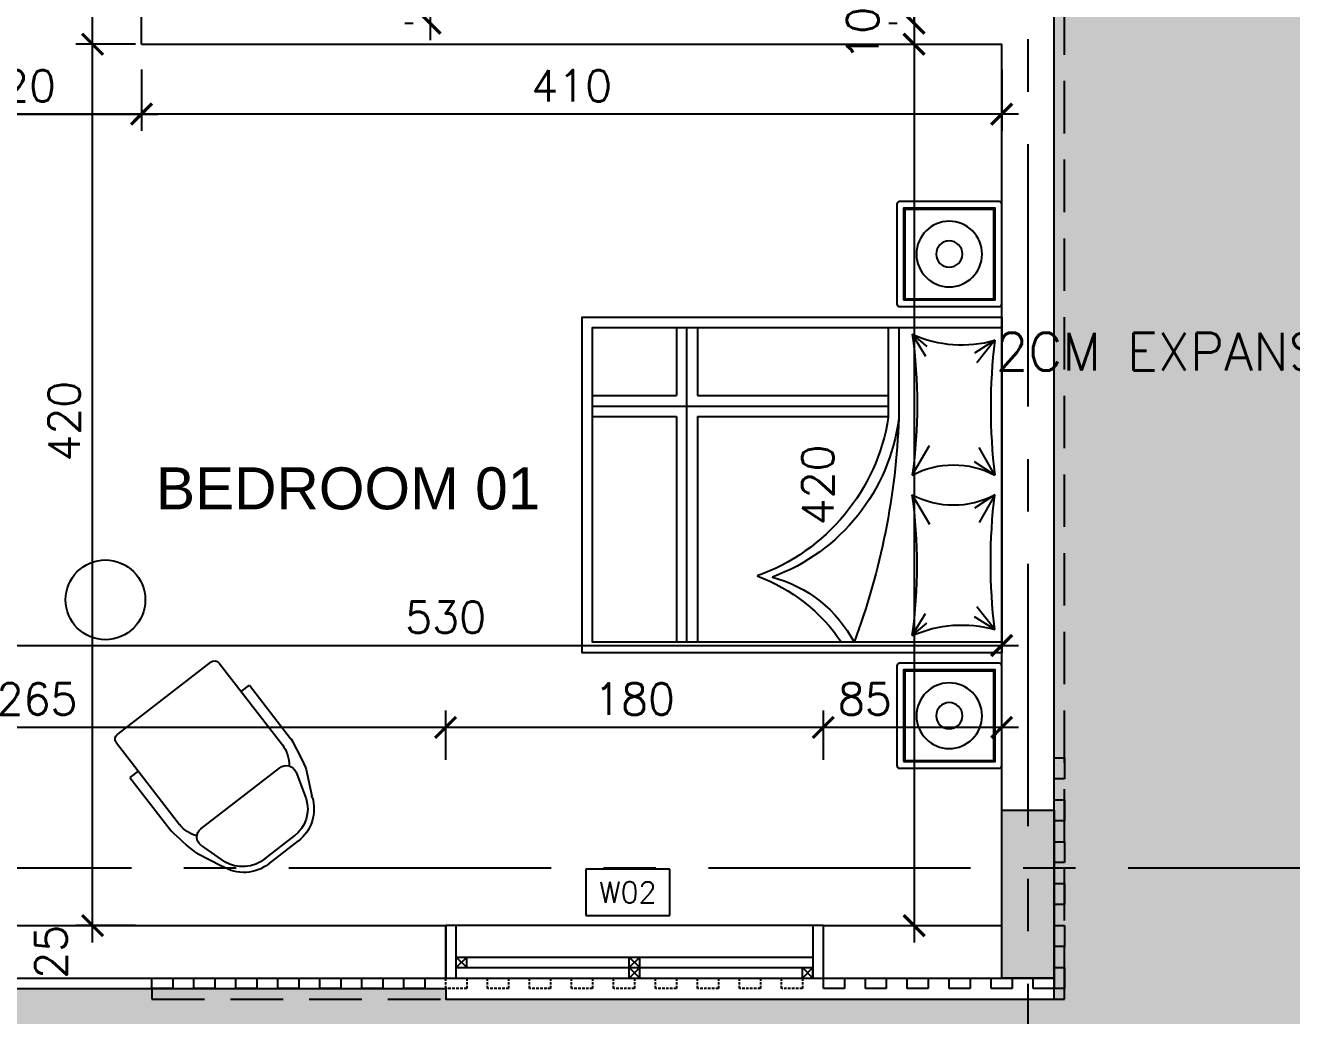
# Model space of a CAD drawing. Header units: centimetres. Extents: x -3744 to 3813, y -6963 to 3597.
# Drawn here: x -790 to -187, y 780 to 1252 of the extents above; entities that cross this region are included whole.
import ezdxf
from ezdxf import colors
from ezdxf.entities.mleader import LeaderData, LeaderLine
from ezdxf.math import Vec2, Vec3

# ---------------------------------------------------------------- set-up
doc = ezdxf.new("R2010")
doc.units = ezdxf.units.CM
doc.header["$LTSCALE"] = 100
doc.header["$MEASUREMENT"] = 0
for name, pattern in [('A0-01 FLOOR PLANS$0$HIDDEN', [0.375, 0.25, -0.125]), ('GRID$0$GRID$0$XREF GRID$0$GRIDS$0$CENTER', [2, 1.25, -0.25, 0.25, -0.25]), ('HIDDEN', [0.375, 0.25, -0.125])]:
    doc.linetypes.add(name, pattern=pattern)
for name, color, linetype in [('A0-01 FLOOR PLANS$0$CAR', 1, 'Continuous'), ('A0-01 FLOOR PLANS$0$DIM IN', 1, 'Continuous'), ('A0-01 FLOOR PLANS$0$FURNITURE', 111, 'Continuous'), ('A0-01 FLOOR PLANS$0$HIDDEN', 8, 'A0-01 FLOOR PLANS$0$HIDDEN'), ('A0-01 FLOOR PLANS$0$HIDDEN -03', 8, 'A0-01 FLOOR PLANS$0$HIDDEN'), ('A0-01 FLOOR PLANS$0$TEXT', 3, 'Continuous'), ('A0-01 FLOOR PLANS$0$TEXT-SCHED', 3, 'Continuous'), ('A0-01 FLOOR PLANS$0$WALL-01', 7, 'Continuous'), ('A0-01 FLOOR PLANS$0$WINDOW', 1, 'Continuous'), ('GRID$0$XREF GRID', 11, 'GRID$0$GRID$0$XREF GRID$0$GRIDS$0$CENTER'), ('SOURROUNDING$0$DIM IN', 1, 'Continuous'), ('SOURROUNDING$0$KERBSTONE', 11, 'Continuous'), ('TEXT', 3, 'Continuous'), ('WALL-01', 7, 'Continuous'), ('WALL-03', 2, 'Continuous'), ('XREF GF COL$0$COLUMN', 6, 'Continuous'), ('XREF GF COL$0$COLUMN HATCH', 201, 'Continuous')]:
    doc.layers.add(name, color=color, linetype=linetype)
doc.layers.add('SOURROUNDING$0$plantitas', color=68, linetype='Continuous', lineweight=5)
doc.styles.add('22', font='romans.shx')
doc.styles.add('A0-01 FLOOR PLANS$0$22', font='romans.shx')
doc.styles.add('A0-01 FLOOR PLANS$0$A0-01 GROUND FLOOR PLAN - For Entry modification$0$ROMANS', font='romans')
doc.styles.add('A0-01 FLOOR PLANS$0$ART-PS-1', font='arial.ttf', dxfattribs={"height": 20})
doc.dimstyles.new('A0-01 FLOOR PLANS$0$100', dxfattribs={"dimtxt": 15, "dimasz": 10, "dimexe": 8, "dimexo": 12, "dimgap": 6, "dimtad": 1, "dimdec": 0, "dimzin": 0, "dimdsep": 46, "dimtxsty": 'A0-01 FLOOR PLANS$0$22', "dimblk": 'A0-01 FLOOR PLANS$0$_ARCHTICK', "dimcen": 30, "dimdle": 8, "dimclrd": 1, "dimclre": 1, "dimclrt": 2, "dimadec": 0, "dimazin": 0, "dimtfac": 1, "dimtdec": 0, "dimtmove": 2, "dimatfit": 3, "dimldrblk": 'A0-01 FLOOR PLANS$0$_OBLIQUE', "dimfxl": 100, "dimtolj": 1, "dimtzin": 0, "dimarcsym": 0})
doc.dimstyles.new('A0-01 FLOOR PLANS$0$A0-01 GROUND FLOOR PLAN - For Entry modification$0$text', dxfattribs={"dimtxt": 18, "dimasz": 10, "dimexe": 10, "dimexo": 10, "dimgap": -6, "dimtad": 1, "dimtih": 1, "dimtoh": 1, "dimdec": 0, "dimdsep": 46, "dimtxsty": 'A0-01 FLOOR PLANS$0$A0-01 GROUND FLOOR PLAN - For Entry modification$0$ROMANS', "dimblk1": 'A0-01 FLOOR PLANS$0$A0-01 GROUND FLOOR PLAN - For Entry modification$0$_ARCHTICK', "dimblk2": 'A0-01 FLOOR PLANS$0$A0-01 GROUND FLOOR PLAN - For Entry modification$0$_ARCHTICK', "dimsah": 1, "dimcen": 25, "dimdle": 10, "dimse1": 1, "dimse2": 1, "dimsd1": 1, "dimsd2": 1, "dimclrd": 1, "dimclre": 1, "dimclrt": 2, "dimadec": 0, "dimazin": 0, "dimtfac": 1, "dimtdec": 0, "dimtmove": 2, "dimatfit": 3, "dimldrblk": 'A0-01 FLOOR PLANS$0$A0-01 GROUND FLOOR PLAN - For Entry modification$0$_ARCHTICK', "dimfxl": 1, "dimtolj": 1, "dimtzin": 0, "dimarcsym": 0})

# ---------------------------------------------------------------- blocks, each defined once
blk = doc.blocks.new('SOURROUNDING$0$0Q62D')
at = {"color": 0, "linetype": 'ByBlock'}
for p, q in [((-0.05, 1.11), (0.07, 0.48)), ((-0.03, 0.53), (-0.05, 1.11)), ((-0.03, 0.96), (0.02, 0.52)), ((-0.33, 0.67), (-0.16, 0.38)), ((-0.24, 0.34), (-0.33, 0.67)), ((0.1, 0.29), (0.34, 0.61)), ((0.34, 0.61), (0.15, 0.24)), ((-0.99, 0.59), (-0.35, 0.33)), ((-0.47, 0.19), (-0.99, 0.59)), ((-0.47, 0.28), (-0.92, 0.55)), ((0.28, 0.34), (1, 0.54)), ((1, 0.54), (0.36, 0.26)), ((1, 0.54), (0.41, 0.33)), ((-0.02, 0.02), (-0.03, 0.53)), ((0.07, 0.48), (0, 0.01)), ((0.02, 0.52), (0.05, 0.51)), ((0, 0), (-0.24, 0.34)), ((-0.16, 0.38), (-0.02, 0.02)), ((0.03, 0.05), (0.28, 0.34)), ((-0.44, 0.21), (-0.38, 0.31)), ((-0.35, 0.33), (0, 0)), ((0, 0.01), (0.1, 0.29)), ((0.08, 0.09), (0.31, 0.27)), ((-0.09, 0.04), (-0.36, 0.22)), ((0.36, 0.26), (0, 0.01)), ((0.15, 0.24), (0.03, 0.05)), ((-0.05, 0.01), (-0.47, 0.19)), ((0, 0.01), (0.39, 0.1)), ((0.39, 0.1), (0.83, 0.01)), ((-1.16, -0.15), (-0.66, 0.01)), ((-0.66, 0.01), (-0.05, 0.01)), ((-0.01, 0.01), (-0.62, -0.13)), ((0.01, 0), (-0.09, -0.29)), ((0, -0.42), (0.01, 0)), ((0.02, 0.01), (0.12, -0.52)), ((0.33, -0.36), (0.02, 0.01)), ((0.04, 0.01), (0.28, 0.02)), ((0.83, 0.01), (0.39, -0.02)), ((0.77, 0.01), (0.5, 0.01)), ((-1.16, -0.15), (-0.72, -0.06)), ((-0.2, -0.01), (-0.53, -0.04)), ((-0.35, -0.31), (-0.01, -0.04)), ((-0.04, -0.06), (-0.31, -0.35)), ((0, -0.03), (-0.3, -0.43)), ((-0.12, -0.23), (0, -0.03)), ((0.02, -0.06), (0.07, -0.48)), ((0.05, -0.01), (0.37, -0.3)), ((0.39, -0.02), (0.05, -0.01)), ((-0.62, -0.13), (-1.16, -0.15)), ((-0.16, -0.45), (-0.12, -0.23)), ((-0.64, -0.6), (-0.35, -0.31)), ((-0.09, -0.29), (-0.16, -0.45)), ((0.37, -0.3), (0.6, -0.73)), ((0.6, -0.73), (0.33, -0.36)), ((0.49, -0.56), (0.38, -0.38)), ((-0.3, -0.43), (-0.64, -0.6)), ((0.05, -1.18), (0, -0.42)), ((0.12, -0.52), (0.05, -1.18)), ((0.04, -1.08), (0.05, -0.56))]:
    blk.add_line(p, q, dxfattribs=at)
blk = doc.blocks.new('XREF GF COL')
at = {"layer": 'XREF GF COL$0$COLUMN HATCH'}
blk.add_hatch(color=256, dxfattribs=at).paths.add_polyline_path([(-10714.7, 843), (-10739.7, 843), (-10739.7, 763), (-10714.7, 763)])
at = {"layer": 'XREF GF COL$0$COLUMN'}
blk.add_lwpolyline([(-10739.7, 843), (-10714.7, 843), (-10714.7, 763), (-10739.7, 763)], close=True, dxfattribs=at)
blk = doc.blocks.new('GRID')
at = {"layer": 'GRID$0$XREF GRID'}
for p, q in [((-417.5, 2960.33, 0), (-417.5, 522.76)), ((-1969.8, 815.5), (-230.24, 815.5))]:
    blk.add_line(p, q, dxfattribs=at)
blk = doc.blocks.new('A0-01 FLOOR PLANS$0$Fur_Bed_200x160_01')
for p, q in [((-68.91, -3.34), (-58.12, -11.81)), ((-68.91, -3.34), (-62.83, -12.93)), ((-4.67, -3.34), (-17.88, -10.68)), ((-4.67, -3.34), (-11.07, -13.05)), ((4.67, -3.34), (11.07, -13.05)), ((4.67, -3.34), (17.88, -10.68)), ((68.91, -3.34), (58.12, -11.81)), ((68.91, -3.34), (62.83, -12.93)), ((-71.79, -42.65), (-65.95, -35.73)), ((-4.67, -42.65), (-18.75, -34.35)), ((4.67, -42.65), (18.75, -34.35)), ((71.79, -42.65), (65.95, -35.73)), ((-71.79, -42.65), (-61.28, -36.25)), ((71.79, -42.65), (61.28, -36.25)), ((75, -54.06), (32.12, -54.06)), ((32.59, -145), (32.59, -54.06)), ((37.59, -195), (37.59, -54.06)), ((42.59, -145), (42.59, -54.06)), ((32.59, -145), (-75, -145)), ((-75, -150), (75, -150)), ((75, -145), (42.59, -145)), ((32.59, -155), (-75, -155)), ((32.59, -195), (32.59, -155)), ((75, -155), (42.59, -155)), ((42.59, -195), (42.59, -155))]:
    blk.add_line(p, q)
blk.add_lwpolyline([(-80, 0), (-80, -200), (80, -200), (80, 0)], close=True)
blk.add_lwpolyline([(-75, 0), (-75, -195), (75, -195), (75, 0)])
for points in [[(-71.79, -42.65, 0.175461), (-68.91, -3.34)], [(-68.91, -3.34, 0.059544), (-4.67, -3.34)], [(-4.67, -42.65, -0.248743), (-4.67, -3.34)], [(68.91, -3.34, -0.059544), (4.67, -3.34)], [(4.67, -42.65, 0.248743), (4.67, -3.34)], [(71.79, -42.65, -0.175461), (68.91, -3.34)], [(-71.79, -42.65, -0.069628), (-4.67, -42.65)], [(71.79, -42.65, 0.069628), (4.67, -42.65)], [(75, -49.06), (31.73, -49.06, 0.27978), (-43.93, -109.32, 0.210515), (-75, -70.38)]]:
    blk.add_lwpolyline(points, format="xyb")
for centre, radius, start, end in [((44.13, -388.98), 340.14, 92.08941, 110.50142), ((46.89, -148.7), 95.79, 98.87525, 160.42521), ((-122.14, -145.92), 84.06, 20.41051, 55.89011)]:
    blk.add_arc(centre, radius, start, end)
blk = doc.blocks.new('A0-01 FLOOR PLANS$0$CT2')
at = {"layer": 'A0-01 FLOOR PLANS$0$FURNITURE'}
blk.add_lwpolyline([(-0.88, -0.37), (-48.38, -0.37, -0.414214), (-49.63, 0.88), (-49.63, 48.38, -0.414214), (-48.38, 49.63), (-0.88, 49.63, -0.414214), (0.37, 48.38), (0.37, 0.88, -0.414214)], format="xyb", close=True, dxfattribs=at)
for points in [[(-2.76, 2.76), (-46.51, 2.76), (-46.51, 46.51), (-2.76, 46.51)], [(-3.38, 3.38), (-45.88, 3.38), (-45.88, 45.88), (-3.38, 45.88)]]:
    blk.add_lwpolyline(points, close=True, dxfattribs=at)
for radius in [15.62, 6.25]:
    blk.add_circle((-24.63, 24.63), radius, dxfattribs=at)
blk = doc.blocks.new('A0-01 FLOOR PLANS$0$Fur_ArmChair_93x72_01')
for p, q in [((-8.87, 0), (9.06, 0.01)), ((-8.87, -3), (9.06, -2.99)), ((-32.72, -24.67), (-27.25, -13.09)), ((-28.95, -26.54), (-25.04, -13.64)), ((28.14, -26.54), (24.23, -13.64)), ((32.72, -24.66), (27.25, -13.08)), ((-24.16, -33), (23.35, -32.99)), ((-36, -73), (-36, -40.86)), ((-31, -90), (-31, -40.86)), ((31, -89.99), (31, -40.85)), ((36, -72.99), (36, -40.85)), ((-31, -73), (-36, -73)), ((31, -72.99), (36, -72.99)), ((28, -92.99), (-28, -93))]:
    blk.add_line(p, q)
for centre, radius, start, end in [((-8.97, -19.28), 19.28, 89.72231, 159.37893), ((8.97, -19.27), 19.28, 20.62116, 90.2777), ((-8.87, -20.59), 17.6, 89.39618, 156.74471), ((8.97, -19.25), 16.26, 20.17632, 90.33632), ((-31.77, -10.96), 5, 334.70191, 342.16663), ((31.77, -10.95), 5, 197.83337, 205.29809), ((98.01, -58.86), 135.21, 165.74487, 172.34943), ((-28.2, -26.8), 5, 154.70191, 165.74882), ((-24.16, -28), 5, 163.09266, 269.97448), ((23.35, -27.99), 5, 270, 16.8584), ((28.2, -26.8), 5, 14.25118, 25.29809), ((-98.01, -58.85), 135.22, 7.65061, 14.25118), ((-16, -40.86), 15, 141.42279, 180), ((15.57, -40.92), 15.43, 0.25371, 40.13085), ((-28, -90), 3, 180, 270), ((28, -89.99), 3, 270, 0)]:
    blk.add_arc(centre, radius, start, end)
blk = doc.blocks.new('*D1944')
at = {"layer": 'A0-01 FLOOR PLANS$0$TEXT-SCHED', "color": 1, "lineweight": -2, "transparency": 16777216}
for p, q in [((-588.15, 814.88), (-628.24, 814.88)), ((-628.24, 814.88), (-628.24, 792.88)), ((-588.15, 792.88), (-588.15, 814.88)), ((-628.24, 792.88), (-588.15, 792.88))]:
    blk.add_line(p, q, dxfattribs=at)
at = {"layer": 'Defpoints', "color": 0, "transparency": 16777216}
blk.add_point((-608.2, 803.88), dxfattribs=at)
blk.add_point((-608.2, 803.88), dxfattribs=at)
blk.add_point((-608.2, 803.88), dxfattribs=at)
at = {"layer": 'A0-01 FLOOR PLANS$0$TEXT-SCHED', "color": 2, "transparency": 16777216, "insert": (-608.2, 803.88), "char_height": 8, "width": 47.1429, "attachment_point": 5, "style": 'A0-01 FLOOR PLANS$0$A0-01 GROUND FLOOR PLAN - For Entry modification$0$ROMANS'}
blk.add_mtext('\\A1;{\\H1.25x;W02}', dxfattribs=at)
blk = doc.blocks.new('A0-01 FLOOR PLANS$0$A0-01 GROUND FLOOR PLAN - For Entry modification$0$_ARCHTICK')
at = {"color": 0, "linetype": 'ByBlock', "const_width": 0.15}
blk.add_lwpolyline([(-0.5, -0.5), (0.5, 0.5)], dxfattribs=at)
blk = doc.blocks.new('A0-01 FLOOR PLANS$0$_ARCHTICK')
at = {"color": 0, "linetype": 'ByBlock', "const_width": 0.15}
blk.add_lwpolyline([(-0.5, -0.5), (0.5, 0.5)], dxfattribs=at)
blk = doc.blocks.new('*D1961')
at = {"layer": 'A0-01 FLOOR PLANS$0$DIM IN', "color": 1, "lineweight": -2, "transparency": 16777216}
for p, q in [((-960, 891.94), (-960, 929.48)), ((-430, 891.94), (-430, 929.48)), ((-968, 921.48), (-422, 921.48))]:
    blk.add_line(p, q, dxfattribs=at)
at = {"layer": 'Defpoints', "color": 0, "transparency": 16777216}
for p in [(-430, 921.48), (-960, 879.94), (-430, 879.94)]:
    blk.add_point(p, dxfattribs=at)
at = {"layer": 'A0-01 FLOOR PLANS$0$DIM IN', "color": 1, "lineweight": -2, "transparency": 16777216, "xscale": 10, "yscale": 10, "zscale": 10, "rotation": 180}
blk.add_blockref('A0-01 FLOOR PLANS$0$_ARCHTICK', (-960, 921.48), dxfattribs=at)
at = {"layer": 'A0-01 FLOOR PLANS$0$DIM IN', "color": 1, "lineweight": -2, "transparency": 16777216, "xscale": 10, "yscale": 10, "zscale": 10}
blk.add_blockref('A0-01 FLOOR PLANS$0$_ARCHTICK', (-430, 921.48), dxfattribs=at)
at = {"layer": 'A0-01 FLOOR PLANS$0$DIM IN', "color": 2, "transparency": 16777216, "insert": (-695, 934.98), "char_height": 15, "attachment_point": 5, "style": 'A0-01 FLOOR PLANS$0$22'}
blk.add_mtext('\\A1;530', dxfattribs=at)
blk = doc.blocks.new('A0-01 FLOOR PLANS$0$_OBLIQUE')
at = {"color": 0, "linetype": 'ByBlock'}
blk.add_line((-0.5, -0.5), (0.5, 0.5), dxfattribs=at)
blk = doc.blocks.new('*D1962')
at = {"layer": 'A0-01 FLOOR PLANS$0$DIM IN', "color": 1, "lineweight": -2, "transparency": 16777216}
for p, q in [((-863.32, 780), (-863.32, 1216)), ((-842.76, 1208), (-871.32, 1208)), ((-842.76, 788), (-871.32, 788))]:
    blk.add_line(p, q, dxfattribs=at)
at = {"layer": 'Defpoints', "color": 0, "transparency": 16777216}
for p in [(-863.32, 1208), (-830.76, 1208), (-830.76, 788)]:
    blk.add_point(p, dxfattribs=at)
at = {"layer": 'A0-01 FLOOR PLANS$0$DIM IN', "color": 1, "lineweight": -2, "transparency": 16777216, "xscale": 10, "yscale": 10, "zscale": 10}
for p, rotation in [((-863.32, 1208), 90), ((-863.32, 788), 270)]:
    blk.add_blockref('A0-01 FLOOR PLANS$0$_ARCHTICK', p, dxfattribs=dict(at, rotation=rotation))
at = {"layer": 'A0-01 FLOOR PLANS$0$DIM IN', "color": 2, "transparency": 16777216, "insert": (-876.82, 1028.35), "char_height": 15, "attachment_point": 5, "rotation": 90, "style": 'A0-01 FLOOR PLANS$0$22'}
blk.add_mtext('\\A1;420', dxfattribs=at)
blk = doc.blocks.new('*D1963')
at = {"layer": 'A0-01 FLOOR PLANS$0$DIM IN', "color": 1, "lineweight": -2, "transparency": 16777216}
for p, q in [((-840, 1196), (-840, 1166.7)), ((-430, 1196), (-430, 1166.7)), ((-422, 1174.7), (-848, 1174.7))]:
    blk.add_line(p, q, dxfattribs=at)
at = {"layer": 'Defpoints', "color": 0, "transparency": 16777216}
for p in [(-840, 1208), (-430, 1208), (-840, 1174.7)]:
    blk.add_point(p, dxfattribs=at)
at = {"layer": 'A0-01 FLOOR PLANS$0$DIM IN', "color": 1, "lineweight": -2, "transparency": 16777216, "xscale": 10, "yscale": 10, "zscale": 10, "rotation": 180}
blk.add_blockref('A0-01 FLOOR PLANS$0$_ARCHTICK', (-840, 1174.7), dxfattribs=at)
at = {"layer": 'A0-01 FLOOR PLANS$0$DIM IN', "color": 1, "lineweight": -2, "transparency": 16777216, "xscale": 10, "yscale": 10, "zscale": 10}
blk.add_blockref('A0-01 FLOOR PLANS$0$_ARCHTICK', (-430, 1174.7), dxfattribs=at)
at = {"layer": 'A0-01 FLOOR PLANS$0$DIM IN', "color": 2, "transparency": 16777216, "insert": (-635, 1188.2), "char_height": 15, "attachment_point": 5, "style": 'A0-01 FLOOR PLANS$0$22'}
blk.add_mtext('\\A1;410', dxfattribs=at)
blk = doc.blocks.new('*D1964')
at = {"layer": 'A0-01 FLOOR PLANS$0$DIM IN', "color": 1, "lineweight": -2, "transparency": 16777216}
for p, q in [((-840, 1196), (-840, 1166.7)), ((-960, 1186.7), (-960, 1182.7)), ((-832, 1174.7), (-968, 1174.7))]:
    blk.add_line(p, q, dxfattribs=at)
at = {"layer": 'Defpoints', "color": 0, "transparency": 16777216}
for p in [(-840, 1208), (-960, 1174.7), (-960, 1174.7)]:
    blk.add_point(p, dxfattribs=at)
at = {"layer": 'A0-01 FLOOR PLANS$0$DIM IN', "color": 1, "lineweight": -2, "transparency": 16777216, "xscale": 10, "yscale": 10, "zscale": 10, "rotation": 180}
blk.add_blockref('A0-01 FLOOR PLANS$0$_ARCHTICK', (-960, 1174.7), dxfattribs=at)
at = {"layer": 'A0-01 FLOOR PLANS$0$DIM IN', "color": 1, "lineweight": -2, "transparency": 16777216, "xscale": 10, "yscale": 10, "zscale": 10}
blk.add_blockref('A0-01 FLOOR PLANS$0$_ARCHTICK', (-840, 1174.7), dxfattribs=at)
at = {"layer": 'A0-01 FLOOR PLANS$0$DIM IN', "color": 2, "transparency": 16777216, "insert": (-900, 1188.2), "char_height": 15, "attachment_point": 5, "style": 'A0-01 FLOOR PLANS$0$22'}
blk.add_mtext('\\A1;120', dxfattribs=at)
blk = doc.blocks.new('*D1908')
at = {"layer": 'A0-01 FLOOR PLANS$0$DIM IN', "color": 1, "lineweight": -2, "transparency": 16777216}
for p, q in [((-840, 1196), (-840, 1166.7)), ((-960, 1186.7), (-960, 1182.7)), ((-968, 1174.7), (-832, 1174.7))]:
    blk.add_line(p, q, dxfattribs=at)
at = {"layer": 'Defpoints', "color": 0, "transparency": 16777216}
for p in [(-840, 1208), (-960, 1174.7), (-840, 1174.7)]:
    blk.add_point(p, dxfattribs=at)
at = {"layer": 'A0-01 FLOOR PLANS$0$DIM IN', "color": 1, "lineweight": -2, "transparency": 16777216, "xscale": 10, "yscale": 10, "zscale": 10, "rotation": 180}
blk.add_blockref('A0-01 FLOOR PLANS$0$_ARCHTICK', (-960, 1174.7), dxfattribs=at)
at = {"layer": 'A0-01 FLOOR PLANS$0$DIM IN', "color": 1, "lineweight": -2, "transparency": 16777216, "xscale": 10, "yscale": 10, "zscale": 10}
blk.add_blockref('A0-01 FLOOR PLANS$0$_ARCHTICK', (-840, 1174.7), dxfattribs=at)
at = {"layer": 'A0-01 FLOOR PLANS$0$DIM IN', "color": 2, "transparency": 16777216, "insert": (-900, 1188.2), "char_height": 15, "attachment_point": 5, "style": 'A0-01 FLOOR PLANS$0$22'}
blk.add_mtext('\\A1;120', dxfattribs=at)
blk = doc.blocks.new('*D1909')
at = {"layer": 'A0-01 FLOOR PLANS$0$DIM IN', "color": 1, "lineweight": -2, "transparency": 16777216}
for p, q in [((-863.32, 1200), (-863.32, 1286)), ((-852, 1278), (-871.32, 1278)), ((-852, 1208), (-871.32, 1208))]:
    blk.add_line(p, q, dxfattribs=at)
at = {"layer": 'Defpoints', "color": 0, "transparency": 16777216}
for p in [(-863.32, 1278), (-840, 1278), (-840, 1208)]:
    blk.add_point(p, dxfattribs=at)
at = {"layer": 'A0-01 FLOOR PLANS$0$DIM IN', "color": 1, "lineweight": -2, "transparency": 16777216, "xscale": 10, "yscale": 10, "zscale": 10}
for p, rotation in [((-863.32, 1278), 90), ((-863.32, 1208), 270)]:
    blk.add_blockref('A0-01 FLOOR PLANS$0$_ARCHTICK', p, dxfattribs=dict(at, rotation=rotation))
at = {"layer": 'A0-01 FLOOR PLANS$0$DIM IN', "color": 2, "transparency": 16777216, "insert": (-876.82, 1243), "char_height": 15, "attachment_point": 5, "rotation": 90, "style": 'A0-01 FLOOR PLANS$0$22'}
blk.add_mtext('\\A1;70', dxfattribs=at)
blk = doc.blocks.new('*D1914')
at = {"layer": 'A0-01 FLOOR PLANS$0$DIM IN', "color": 1, "lineweight": -2, "transparency": 16777216}
for p, q in [((-702.45, 1286), (-702.45, 1210)), ((-714.45, 1278), (-710.45, 1278)), ((-714.45, 1218), (-710.45, 1218))]:
    blk.add_line(p, q, dxfattribs=at)
at = {"layer": 'Defpoints', "color": 0, "transparency": 16777216}
for p in [(-702.45, 1278), (-702.45, 1218), (-702.45, 1218)]:
    blk.add_point(p, dxfattribs=at)
at = {"layer": 'A0-01 FLOOR PLANS$0$DIM IN', "color": 1, "lineweight": -2, "transparency": 16777216, "xscale": 10, "yscale": 10, "zscale": 10}
for p, rotation in [((-702.45, 1278), 90), ((-702.45, 1218), 270)]:
    blk.add_blockref('A0-01 FLOOR PLANS$0$_ARCHTICK', p, dxfattribs=dict(at, rotation=rotation))
at = {"layer": 'A0-01 FLOOR PLANS$0$DIM IN', "color": 2, "transparency": 16777216, "insert": (-715.95, 1248), "char_height": 15, "attachment_point": 5, "rotation": 90, "style": 'A0-01 FLOOR PLANS$0$22'}
blk.add_mtext('\\A1;60', dxfattribs=at)
blk = doc.blocks.new('A0-01 FLOOR PLANS$0$ALW02')
at = {"layer": 'A0-01 FLOOR PLANS$0$WINDOW'}
for p, q in [((-520, 788), (-690, 788)), ((-690, 773), (-520, 773)), ((-690, 768), (-690, 773)), ((-690, 773), (-685, 768)), ((-690, 768), (-685, 773)), ((-685, 768), (-685, 773)), ((-607.5, 768), (-607.5, 773)), ((-607.5, 773), (-602.5, 768)), ((-607.5, 768), (-602.5, 773)), ((-602.5, 768), (-602.5, 773)), ((-690, 768), (-520, 768)), ((-607.5, 763), (-607.5, 768)), ((-602.5, 768), (-607.5, 763)), ((-602.5, 763), (-607.5, 768)), ((-602.5, 763), (-602.5, 768)), ((-525, 763), (-525, 768)), ((-525, 768), (-520, 763)), ((-525, 763), (-520, 768)), ((-520, 763), (-520, 768)), ((-690, 763), (-520, 763))]:
    blk.add_line(p, q, dxfattribs=at)
for points in [[(-690, 763), (-690, 788), (-695, 788), (-695, 763)], [(-515, 763), (-515, 788), (-520, 788), (-520, 763)]]:
    blk.add_lwpolyline(points, close=True, dxfattribs=at)
blk = doc.blocks.new('*D2013')
at = {"layer": 'A0-01 FLOOR PLANS$0$DIM IN', "color": 1, "lineweight": -2, "transparency": 16777216}
for p, q in [((-515, 866.96), (-515, 890.46)), ((-430, 866.96), (-430, 890.46)), ((-422, 882.46), (-523, 882.46))]:
    blk.add_line(p, q, dxfattribs=at)
at = {"layer": 'Defpoints', "color": 0, "transparency": 16777216}
for p in [(-515, 882.46), (-515, 854.96), (-430, 854.96)]:
    blk.add_point(p, dxfattribs=at)
at = {"layer": 'A0-01 FLOOR PLANS$0$DIM IN', "color": 1, "lineweight": -2, "transparency": 16777216, "xscale": 10, "yscale": 10, "zscale": 10, "rotation": 180}
blk.add_blockref('A0-01 FLOOR PLANS$0$_ARCHTICK', (-515, 882.46), dxfattribs=at)
at = {"layer": 'A0-01 FLOOR PLANS$0$DIM IN', "color": 1, "lineweight": -2, "transparency": 16777216, "xscale": 10, "yscale": 10, "zscale": 10}
blk.add_blockref('A0-01 FLOOR PLANS$0$_ARCHTICK', (-430, 882.46), dxfattribs=at)
at = {"layer": 'A0-01 FLOOR PLANS$0$DIM IN', "color": 2, "transparency": 16777216, "insert": (-495.21, 895.96), "char_height": 15, "attachment_point": 5, "style": 'A0-01 FLOOR PLANS$0$22'}
blk.add_mtext('\\A1;85', dxfattribs=at)
blk = doc.blocks.new('*D2014')
at = {"layer": 'A0-01 FLOOR PLANS$0$DIM IN', "color": 1, "lineweight": -2, "transparency": 16777216}
for p, q in [((-695, 866.96), (-695, 890.46)), ((-515, 866.96), (-515, 890.46)), ((-507, 882.46), (-703, 882.46))]:
    blk.add_line(p, q, dxfattribs=at)
at = {"layer": 'Defpoints', "color": 0, "transparency": 16777216}
for p in [(-695, 882.46), (-695, 854.96), (-515, 854.96)]:
    blk.add_point(p, dxfattribs=at)
at = {"layer": 'A0-01 FLOOR PLANS$0$DIM IN', "color": 1, "lineweight": -2, "transparency": 16777216, "xscale": 10, "yscale": 10, "zscale": 10, "rotation": 180}
blk.add_blockref('A0-01 FLOOR PLANS$0$_ARCHTICK', (-695, 882.46), dxfattribs=at)
at = {"layer": 'A0-01 FLOOR PLANS$0$DIM IN', "color": 1, "lineweight": -2, "transparency": 16777216, "xscale": 10, "yscale": 10, "zscale": 10}
blk.add_blockref('A0-01 FLOOR PLANS$0$_ARCHTICK', (-515, 882.46), dxfattribs=at)
at = {"layer": 'A0-01 FLOOR PLANS$0$DIM IN', "color": 2, "transparency": 16777216, "insert": (-605, 895.96), "char_height": 15, "attachment_point": 5, "style": 'A0-01 FLOOR PLANS$0$22'}
blk.add_mtext('\\A1;180', dxfattribs=at)
blk = doc.blocks.new('*D2015')
at = {"layer": 'A0-01 FLOOR PLANS$0$DIM IN', "color": 1, "lineweight": -2, "transparency": 16777216}
for p, q in [((-960, 866.96), (-960, 890.46)), ((-695, 866.96), (-695, 890.46)), ((-687, 882.46), (-968, 882.46))]:
    blk.add_line(p, q, dxfattribs=at)
at = {"layer": 'Defpoints', "color": 0, "transparency": 16777216}
for p in [(-960, 882.46), (-960, 854.96), (-695, 854.96)]:
    blk.add_point(p, dxfattribs=at)
at = {"layer": 'A0-01 FLOOR PLANS$0$DIM IN', "color": 1, "lineweight": -2, "transparency": 16777216, "xscale": 10, "yscale": 10, "zscale": 10, "rotation": 180}
blk.add_blockref('A0-01 FLOOR PLANS$0$_ARCHTICK', (-960, 882.46), dxfattribs=at)
at = {"layer": 'A0-01 FLOOR PLANS$0$DIM IN', "color": 1, "lineweight": -2, "transparency": 16777216, "xscale": 10, "yscale": 10, "zscale": 10}
blk.add_blockref('A0-01 FLOOR PLANS$0$_ARCHTICK', (-695, 882.46), dxfattribs=at)
at = {"layer": 'A0-01 FLOOR PLANS$0$DIM IN', "color": 2, "transparency": 16777216, "insert": (-889.79, 895.96), "char_height": 15, "attachment_point": 5, "style": 'A0-01 FLOOR PLANS$0$22'}
blk.add_mtext('\\A1;265', dxfattribs=at)
blk = doc.blocks.new('*D2023')
at = {"layer": 'A0-01 FLOOR PLANS$0$DIM IN', "color": 1, "lineweight": -2, "transparency": 16777216}
for p, q in [((-471.77, 1436), (-471.77, 1210)), ((-483.77, 1428), (-479.77, 1428)), ((-483.77, 1218), (-479.77, 1218))]:
    blk.add_line(p, q, dxfattribs=at)
at = {"layer": 'Defpoints', "color": 0, "transparency": 16777216}
for p in [(-471.77, 1428), (-471.77, 1218), (-471.77, 1218)]:
    blk.add_point(p, dxfattribs=at)
at = {"layer": 'A0-01 FLOOR PLANS$0$DIM IN', "color": 1, "lineweight": -2, "transparency": 16777216, "xscale": 10, "yscale": 10, "zscale": 10}
for p, rotation in [((-471.77, 1428), 90), ((-471.77, 1218), 270)]:
    blk.add_blockref('A0-01 FLOOR PLANS$0$_ARCHTICK', p, dxfattribs=dict(at, rotation=rotation))
at = {"layer": 'A0-01 FLOOR PLANS$0$DIM IN', "color": 2, "transparency": 16777216, "insert": (-485.27, 1323), "char_height": 15, "attachment_point": 5, "rotation": 90, "style": 'A0-01 FLOOR PLANS$0$22'}
blk.add_mtext('\\A1;210', dxfattribs=at)
blk = doc.blocks.new('*D2024')
at = {"layer": 'A0-01 FLOOR PLANS$0$DIM IN', "color": 1, "lineweight": -2, "transparency": 16777216}
for p, q in [((-471.77, 1218), (-471.77, 1228)), ((-483.77, 1218), (-479.77, 1218)), ((-471.77, 1218), (-471.77, 1208)), ((-483.77, 1208), (-479.77, 1208)), ((-471.77, 1208), (-471.77, 1198))]:
    blk.add_line(p, q, dxfattribs=at)
at = {"layer": 'Defpoints', "color": 0, "transparency": 16777216}
for p in [(-471.77, 1218), (-471.77, 1208), (-471.77, 1208)]:
    blk.add_point(p, dxfattribs=at)
at = {"layer": 'A0-01 FLOOR PLANS$0$DIM IN', "color": 1, "lineweight": -2, "transparency": 16777216, "xscale": 10, "yscale": 10, "zscale": 10}
for p, rotation in [((-471.77, 1218), 270), ((-471.77, 1208), 90)]:
    blk.add_blockref('A0-01 FLOOR PLANS$0$_ARCHTICK', p, dxfattribs=dict(at, rotation=rotation))
at = {"layer": 'A0-01 FLOOR PLANS$0$DIM IN', "color": 2, "transparency": 16777216, "insert": (-496.27, 1213), "char_height": 15, "attachment_point": 5, "rotation": 90, "style": 'A0-01 FLOOR PLANS$0$22'}
blk.add_mtext('\\A1;10', dxfattribs=at)
blk = doc.blocks.new('*D2025')
at = {"layer": 'A0-01 FLOOR PLANS$0$DIM IN', "color": 1, "lineweight": -2, "transparency": 16777216}
for p, q in [((-471.77, 1216), (-471.77, 780)), ((-483.77, 1208), (-479.77, 1208)), ((-483.77, 788), (-479.77, 788))]:
    blk.add_line(p, q, dxfattribs=at)
at = {"layer": 'Defpoints', "color": 0, "transparency": 16777216}
for p in [(-471.77, 1208), (-471.77, 788), (-471.77, 788)]:
    blk.add_point(p, dxfattribs=at)
at = {"layer": 'A0-01 FLOOR PLANS$0$DIM IN', "color": 1, "lineweight": -2, "transparency": 16777216, "xscale": 10, "yscale": 10, "zscale": 10}
for p, rotation in [((-471.77, 1208), 90), ((-471.77, 788), 270)]:
    blk.add_blockref('A0-01 FLOOR PLANS$0$_ARCHTICK', p, dxfattribs=dict(at, rotation=rotation))
at = {"layer": 'A0-01 FLOOR PLANS$0$DIM IN', "color": 2, "transparency": 16777216, "insert": (-517.67, 998), "char_height": 15, "attachment_point": 5, "rotation": 90, "style": 'A0-01 FLOOR PLANS$0$22'}
blk.add_mtext('\\A1;420', dxfattribs=at)
blk = doc.blocks.new('*D2035')
at = {"layer": 'A0-01 FLOOR PLANS$0$DIM IN', "color": 1, "lineweight": -2, "transparency": 16777216}
for p, q in [((-922.61, 796), (-922.61, 755)), ((-915.89, 788), (-914.61, 788)), ((-913, 763), (-914.61, 763))]:
    blk.add_line(p, q, dxfattribs=at)
at = {"layer": 'Defpoints', "color": 0, "transparency": 16777216}
for p in [(-927.89, 788), (-925, 763), (-922.61, 763)]:
    blk.add_point(p, dxfattribs=at)
at = {"layer": 'A0-01 FLOOR PLANS$0$DIM IN', "color": 1, "lineweight": -2, "transparency": 16777216, "xscale": 10, "yscale": 10, "zscale": 10}
for p, rotation in [((-922.61, 788), 90), ((-922.61, 763), 270)]:
    blk.add_blockref('A0-01 FLOOR PLANS$0$_ARCHTICK', p, dxfattribs=dict(at, rotation=rotation))
at = {"layer": 'A0-01 FLOOR PLANS$0$DIM IN', "color": 2, "transparency": 16777216, "insert": (-883.11, 775.5), "char_height": 15, "attachment_point": 5, "rotation": 90, "style": 'A0-01 FLOOR PLANS$0$22'}
blk.add_mtext('\\A1;25', dxfattribs=at)
blk = doc.blocks.new('A0-01 FLOOR PLANS')
at = {"layer": 'A0-01 FLOOR PLANS$0$FURNITURE'}
blk.add_circle((-857.18, 943.25), 19, dxfattribs=at)
at = {"layer": 'A0-01 FLOOR PLANS$0$HIDDEN'}
for points in [[(-405, 858), (-405, 868), (-400, 868), (-400, 858)], [(-405, 838), (-405, 848), (-400, 848), (-400, 838)], [(-405, 818), (-405, 828), (-400, 828), (-400, 818)], [(-405, 798), (-405, 808), (-400, 808), (-400, 798)], [(-405, 778), (-405, 788), (-400, 788), (-400, 778)], [(-405, 758), (-405, 768), (-400, 768), (-400, 758)], [(-835, 763), (-825, 763), (-825, 758), (-835, 758)], [(-815, 763), (-805, 763), (-805, 758), (-815, 758)], [(-795, 763), (-785, 763), (-785, 758), (-795, 758)], [(-775, 763), (-765, 763), (-765, 758), (-775, 758)], [(-755, 763), (-745, 763), (-745, 758), (-755, 758)], [(-735, 763), (-725, 763), (-725, 758), (-735, 758)], [(-715, 763), (-705, 763), (-705, 758), (-715, 758)], [(-515, 763), (-505, 763), (-505, 758), (-515, 758)], [(-495, 763), (-485, 763), (-485, 758), (-495, 758)], [(-475, 763), (-465, 763), (-465, 758), (-475, 758)], [(-455, 763), (-445, 763), (-445, 758), (-455, 758)], [(-435, 763), (-425, 763), (-425, 758), (-435, 758)], [(-415, 763), (-405, 763), (-405, 758), (-415, 758)]]:
    blk.add_lwpolyline(points, close=True, dxfattribs=at)
at = {"layer": 'A0-01 FLOOR PLANS$0$HIDDEN', "color": 8, "linetype": 'A0-01 FLOOR PLANS$0$HIDDEN', "ltscale": 0.05}
for points in [[(-695, 763), (-685, 763), (-685, 758), (-695, 758)], [(-675, 763), (-665, 763), (-665, 758), (-675, 758)], [(-655, 763), (-645, 763), (-645, 758), (-655, 758)], [(-635, 763), (-625, 763), (-625, 758), (-635, 758)], [(-615, 763), (-605, 763), (-605, 758), (-615, 758)], [(-595, 763), (-585, 763), (-585, 758), (-595, 758)], [(-575, 763), (-565, 763), (-565, 758), (-575, 758)], [(-555, 763), (-545, 763), (-545, 758), (-555, 758)], [(-535, 763), (-525, 763), (-525, 758), (-535, 758)]]:
    blk.add_lwpolyline(points, close=True, dxfattribs=at)
at = {"layer": 'A0-01 FLOOR PLANS$0$HIDDEN -03'}
for p, q in [((-400, 753), (-400, 2648)), ((-990, 758), (-835, 758)), ((-835, 758), (-835, 753)), ((-835, 753), (-400, 753))]:
    blk.add_line(p, q, dxfattribs=at)
at = {"layer": 'A0-01 FLOOR PLANS$0$WALL-01'}
for p, q in [((-405, 763), (-405, 1288)), ((-840, 1208), (-840, 1278)), ((-840, 1208), (-430, 1208)), ((-430, 788), (-430, 1208)), ((-960, 788), (-695, 788)), ((-695, 763), (-695, 788)), ((-515, 763), (-515, 788)), ((-515, 788), (-430, 788)), ((-985, 763), (-695, 763)), ((-515, 763), (-405, 763))]:
    blk.add_line(p, q, dxfattribs=at)
at = {"layer": 'A0-01 FLOOR PLANS$0$CAR', "xscale": -1}
for p in [(-479.63, 1083.37), (-479.63, 863.37)]:
    blk.add_blockref('A0-01 FLOOR PLANS$0$CT2', p, dxfattribs=at)
at = {"layer": 'A0-01 FLOOR PLANS$0$FURNITURE'}
for name, p, xscale, rotation in [('A0-01 FLOOR PLANS$0$Fur_Bed_200x160_01', (-430, 998), -1, 270), ('A0-01 FLOOR PLANS$0$Fur_ArmChair_93x72_01', (-772.34, 822.87), -0.9999999999999958, 217.7577013101007)]:
    blk.add_blockref(name, p, dxfattribs=dict(at, xscale=xscale, rotation=rotation))
at = {"layer": 'A0-01 FLOOR PLANS$0$WALL-01'}
blk.add_blockref('GRID', (0, 0), dxfattribs=at)
at = {"layer": 'A0-01 FLOOR PLANS$0$WINDOW'}
for name, p in [('XREF GF COL', (10309.7, 0)), ('A0-01 FLOOR PLANS$0$ALW02', (0, 0))]:
    blk.add_blockref(name, p, dxfattribs=at)
at = {"layer": 'A0-01 FLOOR PLANS$0$TEXT', "style": 'A0-01 FLOOR PLANS$0$ART-PS-1'}
blk.add_text('BEDROOM 01', height=20, dxfattribs=at).set_placement((-833.07, 986.36))
at = {"layer": 'A0-01 FLOOR PLANS$0$DIM IN'}
for base, p1, p2, picture, middle in [((-471.77, 1218), (-471.77, 1428), (-471.77, 1218), '*D2023', (-485.27, 1323)), ((-863.32, 1278), (-840, 1208), (-840, 1278), '*D1909', (-876.82, 1243)), ((-702.45, 1218), (-702.45, 1278), (-702.45, 1218), '*D1914', (-715.95, 1248)), ((-471.77, 1208), (-471.77, 1218), (-471.77, 1208), '*D2024', (-496.27, 1213)), ((-922.61, 763), (-927.89, 788), (-925, 763), '*D2035', (-883.11, 775.5))]:
    dim = blk.add_linear_dim(base=base, p1=p1, p2=p2, angle=90, dimstyle='A0-01 FLOOR PLANS$0$100', override={"dimfxl": 0.075}, dxfattribs=at)
    dim.commit()
    dim.dimension.update_dxf_attribs({"geometry": picture, "text_midpoint": middle})
for base, p1, p2, picture, middle in [((-863.32, 1208), (-830.76, 788), (-830.76, 1208), '*D1962', (-876.82, 1028.35)), ((-471.77, 788), (-471.77, 1208), (-471.77, 788), '*D2025', (-517.67, 998))]:
    dim = blk.add_linear_dim(base=base, p1=p1, p2=p2, angle=90, dimstyle='A0-01 FLOOR PLANS$0$100', override={"dimfxl": 0.075}, dxfattribs=at)
    dim.commit()
    dim.dimension.update_dxf_attribs({"geometry": picture, "text_midpoint": middle, "dimtype": 128})
for base, p1, p2, picture, middle in [((-960, 1174.7), (-840, 1208), (-960, 1174.7), '*D1964', (-900, 1188.2)), ((-840, 1174.7), (-960, 1174.7), (-840, 1208), '*D1908', (-900, 1188.2)), ((-840, 1174.7), (-430, 1208), (-840, 1208), '*D1963', (-635, 1188.2)), ((-430, 921.48), (-960, 879.94), (-430, 879.94), '*D1961', (-695, 934.98)), ((-695, 882.46), (-515, 854.96), (-695, 854.96), '*D2014', (-605, 895.96))]:
    dim = blk.add_linear_dim(base=base, p1=p1, p2=p2, dimstyle='A0-01 FLOOR PLANS$0$100', override={"dimfxl": 0.075}, dxfattribs=at)
    dim.commit()
    dim.dimension.update_dxf_attribs({"geometry": picture, "text_midpoint": middle})
for base, p1, p2, picture, middle in [((-960, 882.46), (-695, 854.96), (-960, 854.96), '*D2015', (-889.79, 895.96)), ((-515, 882.46), (-430, 854.96), (-515, 854.96), '*D2013', (-495.21, 895.96))]:
    dim = blk.add_linear_dim(base=base, p1=p1, p2=p2, dimstyle='A0-01 FLOOR PLANS$0$100', override={"dimfxl": 0.075}, dxfattribs=at)
    dim.commit()
    dim.dimension.update_dxf_attribs({"geometry": picture, "text_midpoint": middle, "dimtype": 128})
at = {"layer": 'A0-01 FLOOR PLANS$0$TEXT-SCHED'}
dim = blk.add_linear_dim(base=(-608.2, 803.88), p1=(-608.2, 803.88), p2=(-608.2, 803.88), text='{\\H1.25x;W02}', dimstyle='A0-01 FLOOR PLANS$0$A0-01 GROUND FLOOR PLAN - For Entry modification$0$text', override={"dimtxt": 8, "dimgap": -6, "dimclrt": 2}, dxfattribs=at)
dim.commit()
dim.dimension.update_dxf_attribs({"geometry": '*D1944', "text_midpoint": (-608.2, 803.88), "dimtype": 128})
blk = doc.blocks.new('SOURROUNDING')
at = {"layer": 'SOURROUNDING$0$KERBSTONE', "lineweight": 13}
h = blk.add_hatch(dxfattribs=at)
h.set_pattern_fill('AR-HBONE', color=252, scale=5, angle=90)
h.paths.add_polyline_path([(-175, 1001.39), (-180.24, 999.4), (-175, 1003.26), (-175, 1910.07), (-189.19, 1904.68), (-175, 1915.15), (-175, 1965.25), (-177.79, 1965.57), (-175, 1966.16), (-175, 2515.31), (-190.95, 2509.26), (-175, 2521.02), (-175, 2569.63), (-179.55, 2570.15), (-175, 2571.11), (-175, 2808), (-890, 2808), (-890, 3028), (-1810, 3028), (-1810, 2511.19), (-1925, 2511.19), (-1925, 1979.72), (-1810, 1979.72), (-1810, 775), (-3028, 775), (-3028, 650), (-2728, 650), (-2448, 650), (-2428, 650), (-1382.07, 650), (-1382.07, 25), (-1257.59, 25), (-1257.07, 25), (-857.07, 25), (-732.07, 25), (-732.07, 668), (-175, 668)])
h.paths.add_polyline_path([(-1685, 828), (-1685, 2748), (-1220, 2748), (-1220, 2193), (-890, 2193), (-890, 2683), (-300, 2683), (-300, 788), (-590, 788), (-590, 793), (-817, 793), (-817, 713), (-1286.12, 713), (-1287.5, 828)], flags=16)
h.paths.add_polyline_path([(-1798.23, 1621.66), (-1726.11, 1621.66), (-1726.11, 1641.16), (-1798.23, 1641.16)], flags=16)
h.paths.add_polyline_path([(-1563.97, 2964.65), (-999.2, 2964.65), (-999.2, 3018.34), (-1563.97, 3018.34)], flags=16)
at = {"color": 6}
blk.add_lwpolyline([(-300, 2683), (-890, 2683), (-890, 2193), (-1220, 2193), (-1220, 2748), (-1685, 2748), (-1685, 828), (-890, 828), (-890, 793), (-590, 793), (-590, 788), (-300, 788)], close=True, dxfattribs=at)
at = {"layer": 'SOURROUNDING$0$DIM IN'}
blk.add_blockref('A0-01 FLOOR PLANS', (105, 35), dxfattribs=at)
at = {"layer": 'SOURROUNDING$0$plantitas', "color": 54, "extrusion": (0, 0, -1), "xscale": 90.07812315540856, "yscale": 90.07812315540856, "zscale": -90.07812315540879, "rotation": 141.4792577779152}
blk.add_blockref('SOURROUNDING$0$0Q62D', (90.07, 1053.91), dxfattribs=at)

msp = doc.modelspace()

# ---------------------------------------------------------------- linework, layer by layer
at = {"layer": 'WALL-01', "linetype": 'HIDDEN'}
msp.add_lwpolyline([(-300, 2683), (-890, 2683), (-890, 2193), (-1220, 2193), (-1220, 2748), (-1685, 2748), (-1685, 828), (-890, 828), (-890, 793), (-590, 793), (-590, 788), (-300, 788)], close=True, dxfattribs=at)

# ---------------------------------------------------------------- block references
at = {"layer": 'WALL-03'}
msp.add_blockref('SOURROUNDING', (0, 0), dxfattribs=at)

# ---------------------------------------------------------------- leaders
at = {"layer": 'TEXT'}
ml = msp.add_multileader_mtext('Standard', dxfattribs=at)
ml.set_content('2CM EXPANSION JOINT', color=256, style='22')
ml.set_leader_properties()
ml.build(insert=Vec2(0, 0))
ml.multileader.update_dxf_attribs({"text_right_attachment_type": 6, "dogleg_length": 0.36, "arrow_head_size": 18})
ctx = ml.context
ctx.base_point, ctx.char_height, ctx.arrow_head_size, ctx.landing_gap_size, ctx.plane_origin = Vec3(-385.82, 1096.66), 18, 18, 0.09, Vec3(-20, 1026)
ctx.right_attachment, ctx.text_align_type = 6, 2
notes = []
notes.append((ctx, [(0, (1, 1, 0), (-77.57, 1084.06), (-1, 0), 0.36, [(0, [(-20, 1026)], 0, [])])]))
ctx.mtext.insert, ctx.mtext.alignment, ctx.mtext.flow_direction = Vec3(-55.49, 1105.51), 3, 5
for ctx, leaders in notes:
    for number, flags, end, landing, length, lines in leaders:
        leader = LeaderData()
        leader.index, (leader.has_last_leader_line, leader.has_dogleg_vector, leader.attachment_direction) = number, flags
        leader.last_leader_point, leader.dogleg_vector, leader.dogleg_length = Vec3(end), Vec3(landing), length
        for number, points, colour, breaks in lines:
            line = LeaderLine()
            line.index, line.vertices, line.color, line.breaks = number, Vec3.list(points), colors.encode_raw_color(colour), breaks
            leader.lines.append(line)
        ctx.leaders.append(leader)

doc.saveas('drawing.dxf')
